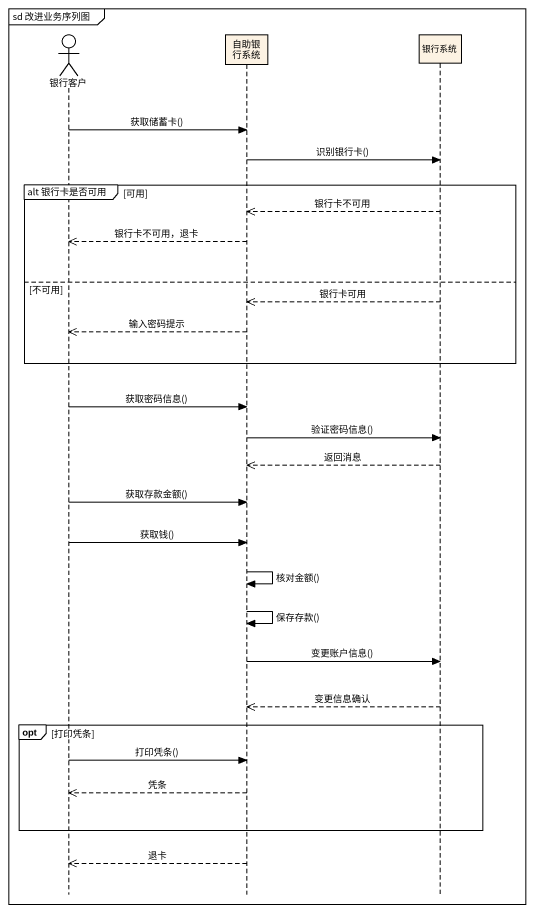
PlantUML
@startuml
mainframe sd 改进业务序列图
hide footbox
actor 银行客户
participant 自助银行系统
participant 银行系统

银行客户 -> 自助银行系统 : 获取储蓄卡()
自助银行系统 -> 银行系统 : 识别银行卡()
group alt 银行卡是否可用 [可用]
  银行系统 -->> 自助银行系统 : 银行卡不可用
  自助银行系统 -->> 银行客户 : 银行卡不可用，退卡
else 不可用
  银行系统 -->> 自助银行系统 : 银行卡可用
  自助银行系统 -->> 银行客户 : 输入密码提示
end
银行客户 -> 自助银行系统 : 获取密码信息()
自助银行系统 -> 银行系统 : 验证密码信息()
银行系统 -->> 自助银行系统 : 返回消息
银行客户 -> 自助银行系统 : 获取存款金额()
银行客户 -> 自助银行系统 : 获取钱()
自助银行系统 -> 自助银行系统 : 核对金额()
自助银行系统 -> 自助银行系统 : 保存存款()
自助银行系统 -> 银行系统 : 变更账户信息()
银行系统 -->> 自助银行系统 : 变更信息确认
opt 打印凭条
  银行客户 -> 自助银行系统 : 打印凭条()
  自助银行系统 -->> 银行客户 : 凭条
end
自助银行系统 -->> 银行客户 : 退卡
@enduml
